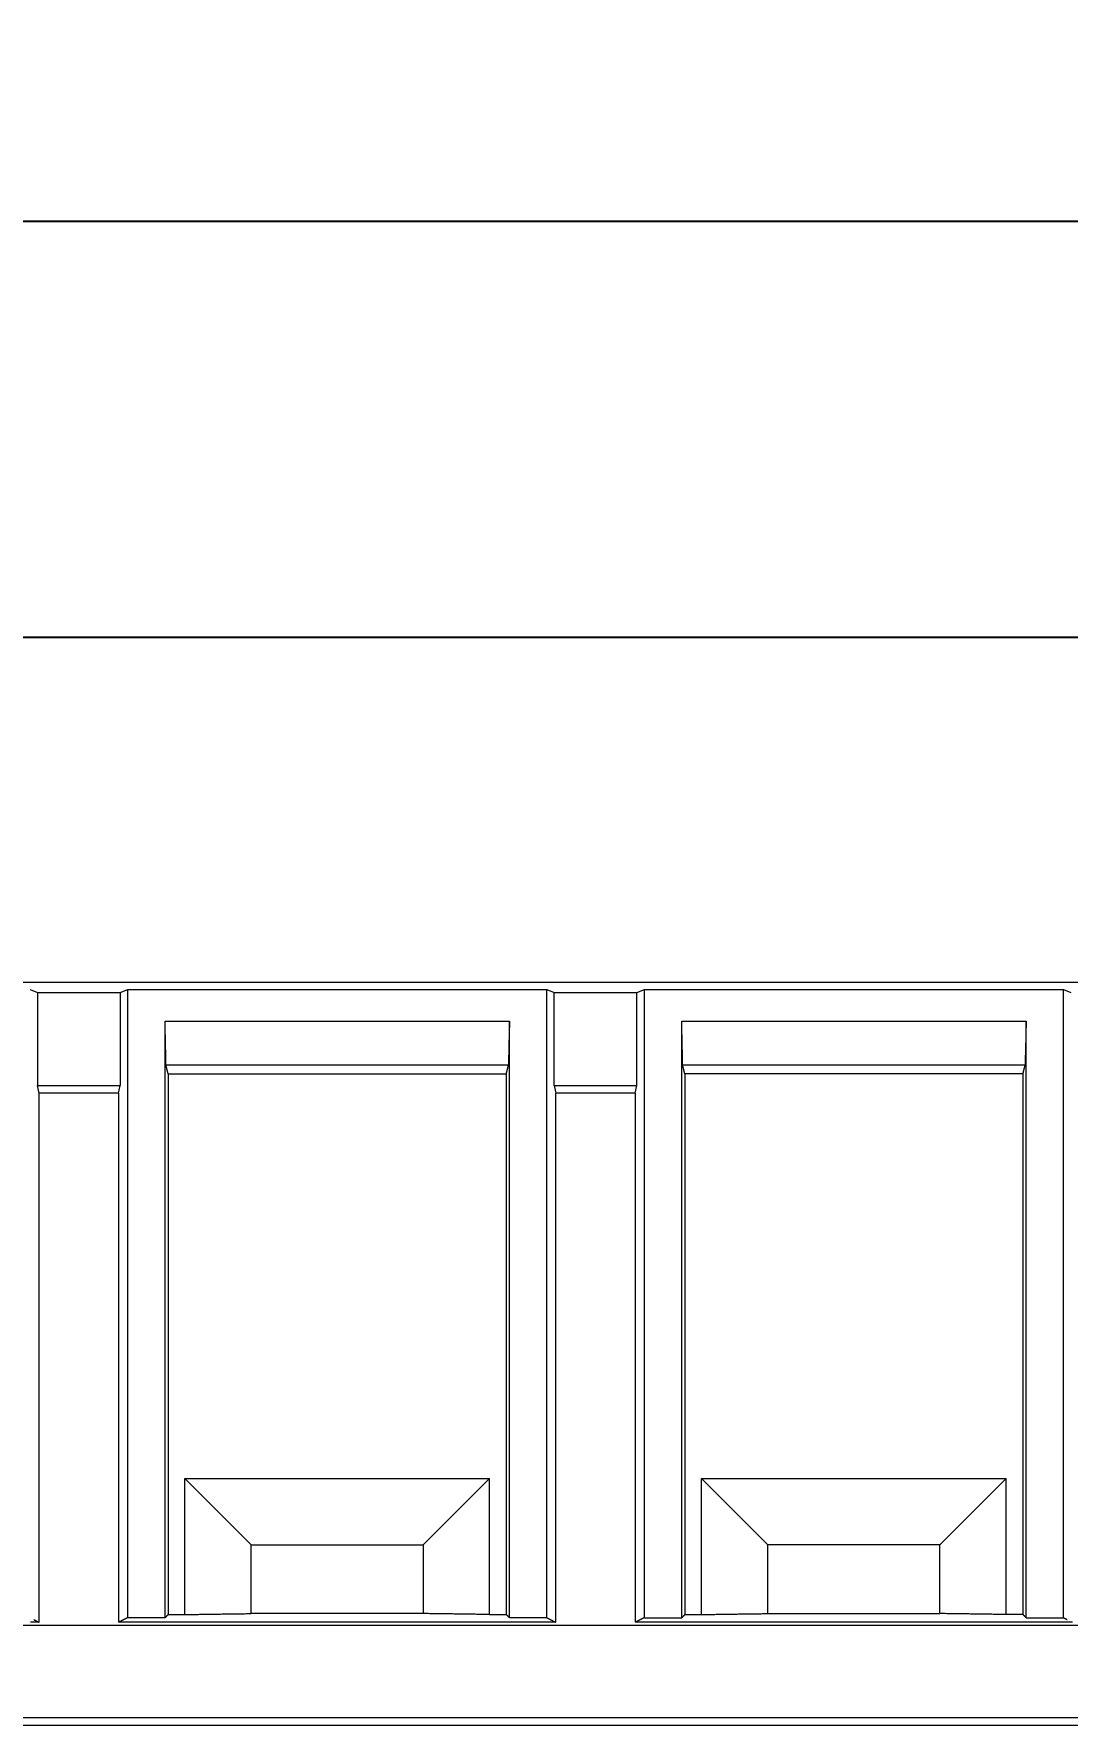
# Model space of a CAD drawing. Header units: millimetres. Extents: x 1136 to 1992, y 400 to 1005.
# Drawn here: x 1306.55 to 1324.64, y 643.6 to 673.21 of the extents above; entities that cross this region are included whole.
import ezdxf

# ---------------------------------------------------------------- set-up
doc = ezdxf.new("R2010")
doc.units = ezdxf.units.MM
doc.layers.add('6', color=7, linetype='Continuous', true_color=0xffffff)
doc.styles.get("Standard").update_dxf_attribs({"font": 'txt', "bigfont": 'gbcbig.shx'})
doc.dimstyles.get("Standard").update_dxf_attribs({"dimtxt": 5, "dimasz": 2, "dimexe": 0.18, "dimexo": 0.0625, "dimgap": 0.09, "dimtad": 0, "dimdec": 1, "dimdsep": 46, "dimtxsty": 'Standard', "dimcen": 0.09, "dimclrd": 5, "dimclre": 5, "dimclrt": 3, "dimadec": 0, "dimazin": 2, "dimtfac": 1, "dimtdec": 1, "dimtofl": 0, "dimtmove": 0, "dimatfit": 3, "dimfxl": 1, "dimtolj": 1, "dimtzin": 0, "dimarcsym": 0})

# ---------------------------------------------------------------- blocks, each defined once
blk = doc.blocks.new('*D105')
at = {"color": 5, "lineweight": -2}
for p, q in [((1212.867, 651.906), (1212.867, 662.823)), ((1214.867, 662.643), (1338.367, 662.643)), ((1481.212, 662.643), (1357.713, 662.643)), ((1483.212, 651.745), (1483.212, 662.823))]:
    blk.add_line(p, q, dxfattribs=at)
at = {"color": 5}
for points in [[(1214.867, 662.976), (1214.867, 662.31), (1212.867, 662.643)], [(1481.212, 662.976), (1481.212, 662.31), (1483.212, 662.643)]]:
    blk.add_solid(points, dxfattribs=at)
at = {"layer": 'Defpoints', "color": 0}
for p in [(1483.212, 662.643), (1212.867, 651.844), (1483.212, 651.683)]:
    blk.add_point(p, dxfattribs=at)
at = {"color": 3, "lineweight": 18, "insert": (1348.04, 662.643), "char_height": 5, "attachment_point": 5}
blk.add_mtext('\\A1;270.3', dxfattribs=at)
blk = doc.blocks.new('*D107')
at = {"color": 5, "lineweight": -2}
for p, q in [((1209.601, 655.745), (1209.601, 670.106)), ((1486.479, 655.792), (1486.479, 670.106)), ((1211.601, 669.926), (1337.95, 669.926)), ((1484.479, 669.926), (1358.13, 669.926))]:
    blk.add_line(p, q, dxfattribs=at)
at = {"color": 5}
for points in [[(1211.601, 670.259), (1211.601, 669.592), (1209.601, 669.926)], [(1484.479, 670.259), (1484.479, 669.592), (1486.479, 669.926)]]:
    blk.add_solid(points, dxfattribs=at)
at = {"layer": 'Defpoints', "color": 0}
for p in [(1486.479, 669.926), (1209.601, 655.682), (1486.479, 655.73)]:
    blk.add_point(p, dxfattribs=at)
at = {"color": 3, "lineweight": 18, "insert": (1348.04, 669.926), "char_height": 5, "attachment_point": 5}
blk.add_mtext('\\A1;276.9', dxfattribs=at)

msp = doc.modelspace()

# ---------------------------------------------------------------- linework, layer by layer
at = {"layer": '6', "color": 92, "linetype": 'Continuous', "lineweight": 18}
for p, q in [((1210.104, 656.607), (1485.976, 656.607)), ((1306.482, 656.479), (1306.615, 656.426)), ((1306.615, 656.426), (1306.615, 654.794)), ((1306.615, 656.426), (1308.06, 656.426)), ((1308.06, 656.426), (1308.193, 656.479)), ((1308.06, 656.426), (1308.06, 654.794)), ((1308.193, 645.479), (1308.193, 656.479)), ((1308.193, 656.479), (1315.527, 656.479)), ((1315.527, 645.479), (1315.527, 656.479)), ((1315.527, 656.479), (1315.66, 656.426)), ((1315.66, 654.794), (1315.66, 656.426)), ((1315.66, 656.426), (1317.105, 656.426)), ((1317.105, 656.426), (1317.238, 656.479)), ((1317.105, 654.794), (1317.105, 656.426)), ((1317.238, 645.479), (1317.238, 656.479)), ((1317.238, 656.479), (1324.572, 656.479)), ((1324.572, 656.479), (1324.705, 656.426)), ((1324.572, 645.479), (1324.572, 656.479)), ((1308.845, 645.479), (1308.845, 655.924)), ((1314.875, 645.479), (1314.875, 655.924)), ((1317.89, 645.479), (1317.89, 655.924)), ((1323.92, 645.479), (1323.92, 655.924)), ((1308.9, 654.999), (1308.9, 645.535)), ((1314.82, 654.999), (1314.82, 645.535)), ((1317.945, 654.999), (1317.945, 645.535)), ((1323.865, 654.999), (1323.865, 645.535)), ((1306.615, 654.794), (1308.06, 654.794)), ((1306.643, 654.664), (1306.615, 654.794)), ((1306.643, 645.399), (1306.643, 654.664)), ((1308.031, 654.664), (1306.643, 654.664)), ((1308.031, 654.664), (1308.06, 654.794)), ((1308.031, 654.664), (1308.031, 645.399)), ((1315.66, 654.794), (1315.688, 654.664)), ((1315.66, 654.794), (1317.105, 654.794)), ((1317.076, 654.664), (1315.688, 654.664)), ((1315.688, 645.399), (1315.688, 654.664)), ((1317.076, 654.664), (1317.105, 654.794)), ((1317.076, 654.664), (1317.076, 645.399)), ((1309.192, 647.919), (1310.352, 646.758)), ((1309.192, 645.535), (1309.192, 647.919)), ((1309.192, 647.919), (1314.528, 647.919)), ((1314.528, 647.919), (1313.367, 646.758)), ((1314.528, 645.535), (1314.528, 647.919)), ((1318.237, 647.919), (1319.397, 646.758)), ((1318.237, 647.919), (1323.573, 647.919)), ((1318.237, 645.535), (1318.237, 647.919)), ((1323.573, 647.919), (1322.412, 646.758)), ((1323.573, 645.535), (1323.573, 647.919)), ((1310.352, 645.552), (1310.352, 646.758)), ((1310.352, 646.758), (1313.367, 646.758)), ((1313.367, 646.758), (1313.367, 645.552)), ((1322.412, 646.758), (1319.397, 646.758)), ((1319.397, 645.552), (1319.397, 646.758)), ((1322.412, 645.552), (1322.412, 646.758)), ((1289.997, 645.351), (1342.613, 645.351)), ((1342.613, 643.724), (1217.792, 643.724)), ((1219.401, 643.598), (1476.679, 643.598))]:
    msp.add_line(p, q, dxfattribs=at)
for points in [[(1308.845, 655.924), (1308.966, 655.924), (1309.086, 655.924), (1309.207, 655.924), (1309.327, 655.924), (1309.448, 655.924), (1309.569, 655.924), (1309.689, 655.924), (1309.81, 655.924), (1309.93, 655.924), (1310.051, 655.924), (1310.172, 655.924), (1310.292, 655.924), (1310.413, 655.924), (1310.533, 655.924), (1310.654, 655.924), (1310.775, 655.924), (1310.895, 655.924), (1311.016, 655.924), (1311.136, 655.924), (1311.257, 655.924), (1311.378, 655.924), (1311.498, 655.924), (1311.619, 655.924), (1311.739, 655.924), (1311.86, 655.924), (1311.981, 655.924), (1312.101, 655.924), (1312.222, 655.924), (1312.342, 655.924), (1312.463, 655.924), (1312.584, 655.924), (1312.704, 655.924), (1312.825, 655.924), (1312.945, 655.924), (1313.066, 655.924), (1313.187, 655.924), (1313.307, 655.924), (1313.428, 655.924), (1313.548, 655.924), (1313.669, 655.924), (1313.79, 655.924), (1313.91, 655.924), (1314.031, 655.924), (1314.151, 655.924), (1314.272, 655.924), (1314.393, 655.924), (1314.513, 655.924), (1314.634, 655.924), (1314.754, 655.924), (1314.875, 655.924)], [(1308.863, 655.15), (1308.862, 655.166), (1308.862, 655.181), (1308.861, 655.197), (1308.861, 655.212), (1308.861, 655.228), (1308.86, 655.243), (1308.86, 655.258), (1308.86, 655.274), (1308.859, 655.289), (1308.859, 655.305), (1308.859, 655.32), (1308.858, 655.336), (1308.858, 655.351), (1308.858, 655.367), (1308.857, 655.382), (1308.857, 655.398), (1308.857, 655.413), (1308.856, 655.429), (1308.856, 655.444), (1308.855, 655.46), (1308.855, 655.475), (1308.855, 655.491), (1308.854, 655.506), (1308.854, 655.522), (1308.854, 655.537), (1308.853, 655.552), (1308.853, 655.568), (1308.853, 655.583), (1308.852, 655.599), (1308.852, 655.614), (1308.852, 655.63), (1308.851, 655.645), (1308.851, 655.661), (1308.851, 655.676), (1308.85, 655.692), (1308.85, 655.707), (1308.85, 655.723), (1308.849, 655.738), (1308.849, 655.754), (1308.848, 655.769), (1308.848, 655.785), (1308.848, 655.8), (1308.847, 655.816), (1308.847, 655.831), (1308.847, 655.846), (1308.846, 655.862), (1308.846, 655.877), (1308.846, 655.893), (1308.845, 655.908), (1308.845, 655.924)], [(1314.875, 655.924), (1314.875, 655.908), (1314.874, 655.893), (1314.874, 655.877), (1314.874, 655.862), (1314.873, 655.846), (1314.873, 655.831), (1314.873, 655.816), (1314.872, 655.8), (1314.872, 655.785), (1314.871, 655.769), (1314.871, 655.754), (1314.871, 655.738), (1314.87, 655.723), (1314.87, 655.707), (1314.87, 655.692), (1314.869, 655.676), (1314.869, 655.661), (1314.869, 655.645), (1314.868, 655.63), (1314.868, 655.614), (1314.868, 655.599), (1314.867, 655.583), (1314.867, 655.568), (1314.867, 655.552), (1314.866, 655.537), (1314.866, 655.522), (1314.866, 655.506), (1314.865, 655.491), (1314.865, 655.475), (1314.864, 655.46), (1314.864, 655.444), (1314.864, 655.429), (1314.863, 655.413), (1314.863, 655.398), (1314.863, 655.382), (1314.862, 655.367), (1314.862, 655.351), (1314.862, 655.336), (1314.861, 655.32), (1314.861, 655.305), (1314.861, 655.289), (1314.86, 655.274), (1314.86, 655.258), (1314.86, 655.243), (1314.859, 655.228), (1314.859, 655.212), (1314.858, 655.197), (1314.858, 655.181), (1314.858, 655.166), (1314.857, 655.15)], [(1317.908, 655.15), (1317.907, 655.166), (1317.907, 655.181), (1317.906, 655.197), (1317.906, 655.212), (1317.906, 655.228), (1317.905, 655.243), (1317.905, 655.258), (1317.905, 655.274), (1317.904, 655.289), (1317.904, 655.305), (1317.904, 655.32), (1317.903, 655.336), (1317.903, 655.351), (1317.903, 655.367), (1317.902, 655.382), (1317.902, 655.398), (1317.902, 655.413), (1317.901, 655.429), (1317.901, 655.444), (1317.9, 655.46), (1317.9, 655.475), (1317.9, 655.491), (1317.899, 655.506), (1317.899, 655.522), (1317.899, 655.537), (1317.898, 655.552), (1317.898, 655.568), (1317.898, 655.583), (1317.897, 655.599), (1317.897, 655.614), (1317.897, 655.63), (1317.896, 655.645), (1317.896, 655.661), (1317.896, 655.676), (1317.895, 655.692), (1317.895, 655.707), (1317.895, 655.723), (1317.894, 655.738), (1317.894, 655.754), (1317.893, 655.769), (1317.893, 655.785), (1317.893, 655.8), (1317.892, 655.816), (1317.892, 655.831), (1317.892, 655.846), (1317.891, 655.862), (1317.891, 655.877), (1317.891, 655.893), (1317.89, 655.908), (1317.89, 655.924)], [(1317.89, 655.924), (1318.011, 655.924), (1318.131, 655.924), (1318.252, 655.924), (1318.372, 655.924), (1318.493, 655.924), (1318.614, 655.924), (1318.734, 655.924), (1318.855, 655.924), (1318.975, 655.924), (1319.096, 655.924), (1319.217, 655.924), (1319.337, 655.924), (1319.458, 655.924), (1319.578, 655.924), (1319.699, 655.924), (1319.82, 655.924), (1319.94, 655.924), (1320.061, 655.924), (1320.181, 655.924), (1320.302, 655.924), (1320.423, 655.924), (1320.543, 655.924), (1320.664, 655.924), (1320.784, 655.924), (1320.905, 655.924), (1321.026, 655.924), (1321.146, 655.924), (1321.267, 655.924), (1321.387, 655.924), (1321.508, 655.924), (1321.629, 655.924), (1321.749, 655.924), (1321.87, 655.924), (1321.99, 655.924), (1322.111, 655.924), (1322.232, 655.924), (1322.352, 655.924), (1322.473, 655.924), (1322.593, 655.924), (1322.714, 655.924), (1322.835, 655.924), (1322.955, 655.924), (1323.076, 655.924), (1323.196, 655.924), (1323.317, 655.924), (1323.438, 655.924), (1323.558, 655.924), (1323.679, 655.924), (1323.799, 655.924), (1323.92, 655.924)], [(1323.92, 655.924), (1323.92, 655.908), (1323.919, 655.893), (1323.919, 655.877), (1323.919, 655.862), (1323.918, 655.846), (1323.918, 655.831), (1323.918, 655.816), (1323.917, 655.8), (1323.917, 655.785), (1323.916, 655.769), (1323.916, 655.754), (1323.916, 655.738), (1323.915, 655.723), (1323.915, 655.707), (1323.915, 655.692), (1323.914, 655.676), (1323.914, 655.661), (1323.914, 655.645), (1323.913, 655.63), (1323.913, 655.614), (1323.913, 655.599), (1323.912, 655.583), (1323.912, 655.568), (1323.912, 655.552), (1323.911, 655.537), (1323.911, 655.522), (1323.911, 655.506), (1323.91, 655.491), (1323.91, 655.475), (1323.909, 655.46), (1323.909, 655.444), (1323.909, 655.429), (1323.908, 655.413), (1323.908, 655.398), (1323.908, 655.382), (1323.907, 655.367), (1323.907, 655.351), (1323.907, 655.336), (1323.906, 655.32), (1323.906, 655.305), (1323.906, 655.289), (1323.905, 655.274), (1323.905, 655.258), (1323.905, 655.243), (1323.904, 655.228), (1323.904, 655.212), (1323.903, 655.197), (1323.903, 655.181), (1323.903, 655.166), (1323.902, 655.15)], [(1308.9, 654.999), (1308.899, 655.002), (1308.899, 655.005), (1308.898, 655.008), (1308.897, 655.011), (1308.896, 655.014), (1308.896, 655.017), (1308.895, 655.02), (1308.894, 655.023), (1308.893, 655.026), (1308.893, 655.029), (1308.892, 655.032), (1308.891, 655.035), (1308.89, 655.038), (1308.89, 655.041), (1308.889, 655.045), (1308.888, 655.048), (1308.887, 655.051), (1308.887, 655.054), (1308.886, 655.057), (1308.885, 655.06), (1308.884, 655.063), (1308.884, 655.066), (1308.883, 655.069), (1308.882, 655.072), (1308.881, 655.075), (1308.881, 655.078), (1308.88, 655.081), (1308.879, 655.084), (1308.878, 655.087), (1308.878, 655.09), (1308.877, 655.093), (1308.876, 655.096), (1308.875, 655.099), (1308.875, 655.102), (1308.874, 655.105), (1308.873, 655.108), (1308.872, 655.111), (1308.872, 655.114), (1308.871, 655.117), (1308.87, 655.12), (1308.869, 655.123), (1308.869, 655.126), (1308.868, 655.129), (1308.867, 655.132), (1308.866, 655.135), (1308.866, 655.138), (1308.865, 655.141), (1308.864, 655.144), (1308.863, 655.147), (1308.863, 655.15)], [(1314.857, 655.15), (1314.738, 655.15), (1314.618, 655.15), (1314.498, 655.15), (1314.378, 655.15), (1314.258, 655.15), (1314.138, 655.15), (1314.018, 655.15), (1313.898, 655.15), (1313.778, 655.15), (1313.658, 655.15), (1313.539, 655.15), (1313.419, 655.15), (1313.299, 655.15), (1313.179, 655.15), (1313.059, 655.15), (1312.939, 655.15), (1312.819, 655.15), (1312.699, 655.15), (1312.579, 655.15), (1312.459, 655.15), (1312.34, 655.15), (1312.22, 655.15), (1312.1, 655.15), (1311.98, 655.15), (1311.86, 655.15), (1311.74, 655.15), (1311.62, 655.15), (1311.5, 655.15), (1311.38, 655.15), (1311.26, 655.15), (1311.141, 655.15), (1311.021, 655.15), (1310.901, 655.15), (1310.781, 655.15), (1310.661, 655.15), (1310.541, 655.15), (1310.421, 655.15), (1310.301, 655.15), (1310.181, 655.15), (1310.061, 655.15), (1309.942, 655.15), (1309.822, 655.15), (1309.702, 655.15), (1309.582, 655.15), (1309.462, 655.15), (1309.342, 655.15), (1309.222, 655.15), (1309.102, 655.15), (1308.982, 655.15), (1308.863, 655.15)], [(1308.9, 654.999), (1309.019, 654.999), (1309.137, 654.999), (1309.255, 654.999), (1309.374, 654.999), (1309.492, 654.999), (1309.611, 654.999), (1309.729, 654.999), (1309.847, 654.999), (1309.966, 654.999), (1310.084, 654.999), (1310.203, 654.999), (1310.321, 654.999), (1310.439, 654.999), (1310.558, 654.999), (1310.676, 654.999), (1310.794, 654.999), (1310.913, 654.999), (1311.031, 654.999), (1311.15, 654.999), (1311.268, 654.999), (1311.386, 654.999), (1311.505, 654.999), (1311.623, 654.999), (1311.742, 654.999), (1311.86, 654.999), (1311.978, 654.999), (1312.097, 654.999), (1312.215, 654.999), (1312.334, 654.999), (1312.452, 654.999), (1312.57, 654.999), (1312.689, 654.999), (1312.807, 654.999), (1312.925, 654.999), (1313.044, 654.999), (1313.162, 654.999), (1313.281, 654.999), (1313.399, 654.999), (1313.517, 654.999), (1313.636, 654.999), (1313.754, 654.999), (1313.873, 654.999), (1313.991, 654.999), (1314.109, 654.999), (1314.228, 654.999), (1314.346, 654.999), (1314.465, 654.999), (1314.583, 654.999), (1314.701, 654.999), (1314.82, 654.999)], [(1314.82, 654.999), (1314.82, 655.002), (1314.821, 655.005), (1314.822, 655.008), (1314.823, 655.011), (1314.823, 655.014), (1314.824, 655.017), (1314.825, 655.02), (1314.826, 655.023), (1314.827, 655.026), (1314.827, 655.029), (1314.828, 655.032), (1314.829, 655.035), (1314.83, 655.038), (1314.83, 655.041), (1314.831, 655.045), (1314.832, 655.048), (1314.833, 655.051), (1314.833, 655.054), (1314.834, 655.057), (1314.835, 655.06), (1314.836, 655.063), (1314.836, 655.066), (1314.837, 655.069), (1314.838, 655.072), (1314.839, 655.075), (1314.839, 655.078), (1314.84, 655.081), (1314.841, 655.084), (1314.842, 655.087), (1314.842, 655.09), (1314.843, 655.093), (1314.844, 655.096), (1314.845, 655.099), (1314.845, 655.102), (1314.846, 655.105), (1314.847, 655.108), (1314.848, 655.111), (1314.848, 655.114), (1314.849, 655.117), (1314.85, 655.12), (1314.851, 655.123), (1314.851, 655.126), (1314.852, 655.129), (1314.853, 655.132), (1314.854, 655.135), (1314.854, 655.138), (1314.855, 655.141), (1314.856, 655.144), (1314.857, 655.147), (1314.857, 655.15)], [(1317.945, 654.999), (1317.944, 655.002), (1317.944, 655.005), (1317.943, 655.008), (1317.942, 655.011), (1317.941, 655.014), (1317.941, 655.017), (1317.94, 655.02), (1317.939, 655.023), (1317.938, 655.026), (1317.938, 655.029), (1317.937, 655.032), (1317.936, 655.035), (1317.935, 655.038), (1317.935, 655.041), (1317.934, 655.045), (1317.933, 655.048), (1317.932, 655.051), (1317.932, 655.054), (1317.931, 655.057), (1317.93, 655.06), (1317.929, 655.063), (1317.929, 655.066), (1317.928, 655.069), (1317.927, 655.072), (1317.926, 655.075), (1317.926, 655.078), (1317.925, 655.081), (1317.924, 655.084), (1317.923, 655.087), (1317.923, 655.09), (1317.922, 655.093), (1317.921, 655.096), (1317.92, 655.099), (1317.92, 655.102), (1317.919, 655.105), (1317.918, 655.108), (1317.917, 655.111), (1317.917, 655.114), (1317.916, 655.117), (1317.915, 655.12), (1317.914, 655.123), (1317.914, 655.126), (1317.913, 655.129), (1317.912, 655.132), (1317.911, 655.135), (1317.911, 655.138), (1317.91, 655.141), (1317.909, 655.144), (1317.908, 655.147), (1317.908, 655.15)], [(1323.902, 655.15), (1323.783, 655.15), (1323.663, 655.15), (1323.543, 655.15), (1323.423, 655.15), (1323.303, 655.15), (1323.183, 655.15), (1323.063, 655.15), (1322.943, 655.15), (1322.823, 655.15), (1322.703, 655.15), (1322.584, 655.15), (1322.464, 655.15), (1322.344, 655.15), (1322.224, 655.15), (1322.104, 655.15), (1321.984, 655.15), (1321.864, 655.15), (1321.744, 655.15), (1321.624, 655.15), (1321.504, 655.15), (1321.385, 655.15), (1321.265, 655.15), (1321.145, 655.15), (1321.025, 655.15), (1320.905, 655.15), (1320.785, 655.15), (1320.665, 655.15), (1320.545, 655.15), (1320.425, 655.15), (1320.305, 655.15), (1320.186, 655.15), (1320.066, 655.15), (1319.946, 655.15), (1319.826, 655.15), (1319.706, 655.15), (1319.586, 655.15), (1319.466, 655.15), (1319.346, 655.15), (1319.226, 655.15), (1319.106, 655.15), (1318.987, 655.15), (1318.867, 655.15), (1318.747, 655.15), (1318.627, 655.15), (1318.507, 655.15), (1318.387, 655.15), (1318.267, 655.15), (1318.147, 655.15), (1318.027, 655.15), (1317.908, 655.15)], [(1323.865, 654.999), (1323.746, 654.999), (1323.628, 654.999), (1323.51, 654.999), (1323.391, 654.999), (1323.273, 654.999), (1323.154, 654.999), (1323.036, 654.999), (1322.918, 654.999), (1322.799, 654.999), (1322.681, 654.999), (1322.562, 654.999), (1322.444, 654.999), (1322.326, 654.999), (1322.207, 654.999), (1322.089, 654.999), (1321.97, 654.999), (1321.852, 654.999), (1321.734, 654.999), (1321.615, 654.999), (1321.497, 654.999), (1321.379, 654.999), (1321.26, 654.999), (1321.142, 654.999), (1321.023, 654.999), (1320.905, 654.999), (1320.787, 654.999), (1320.668, 654.999), (1320.55, 654.999), (1320.431, 654.999), (1320.313, 654.999), (1320.195, 654.999), (1320.076, 654.999), (1319.958, 654.999), (1319.839, 654.999), (1319.721, 654.999), (1319.603, 654.999), (1319.484, 654.999), (1319.366, 654.999), (1319.248, 654.999), (1319.129, 654.999), (1319.011, 654.999), (1318.892, 654.999), (1318.774, 654.999), (1318.656, 654.999), (1318.537, 654.999), (1318.419, 654.999), (1318.3, 654.999), (1318.182, 654.999), (1318.064, 654.999), (1317.945, 654.999)], [(1323.865, 654.999), (1323.865, 655.002), (1323.866, 655.005), (1323.867, 655.008), (1323.868, 655.011), (1323.868, 655.014), (1323.869, 655.017), (1323.87, 655.02), (1323.871, 655.023), (1323.872, 655.026), (1323.872, 655.029), (1323.873, 655.032), (1323.874, 655.035), (1323.875, 655.038), (1323.875, 655.041), (1323.876, 655.045), (1323.877, 655.048), (1323.878, 655.051), (1323.878, 655.054), (1323.879, 655.057), (1323.88, 655.06), (1323.881, 655.063), (1323.881, 655.066), (1323.882, 655.069), (1323.883, 655.072), (1323.884, 655.075), (1323.884, 655.078), (1323.885, 655.081), (1323.886, 655.084), (1323.887, 655.087), (1323.887, 655.09), (1323.888, 655.093), (1323.889, 655.096), (1323.89, 655.099), (1323.89, 655.102), (1323.891, 655.105), (1323.892, 655.108), (1323.893, 655.111), (1323.893, 655.114), (1323.894, 655.117), (1323.895, 655.12), (1323.896, 655.123), (1323.896, 655.126), (1323.897, 655.129), (1323.898, 655.132), (1323.899, 655.135), (1323.899, 655.138), (1323.9, 655.141), (1323.901, 655.144), (1323.902, 655.147), (1323.902, 655.15)], [(1308.193, 645.479), (1308.19, 645.478), (1308.186, 645.476), (1308.183, 645.475), (1308.18, 645.473), (1308.177, 645.471), (1308.173, 645.47), (1308.17, 645.468), (1308.167, 645.467), (1308.164, 645.465), (1308.161, 645.463), (1308.157, 645.462), (1308.154, 645.46), (1308.151, 645.458), (1308.148, 645.457), (1308.144, 645.455), (1308.141, 645.454), (1308.138, 645.452), (1308.135, 645.45), (1308.132, 645.449), (1308.128, 645.447), (1308.125, 645.446), (1308.122, 645.444), (1308.119, 645.442), (1308.115, 645.441), (1308.112, 645.439), (1308.109, 645.437), (1308.106, 645.436), (1308.102, 645.434), (1308.099, 645.433), (1308.096, 645.431), (1308.093, 645.429), (1308.09, 645.428), (1308.086, 645.426), (1308.083, 645.425), (1308.08, 645.423), (1308.077, 645.421), (1308.073, 645.42), (1308.07, 645.418), (1308.067, 645.416), (1308.064, 645.415), (1308.061, 645.413), (1308.057, 645.412), (1308.054, 645.41), (1308.051, 645.408), (1308.048, 645.407), (1308.044, 645.405), (1308.041, 645.404), (1308.038, 645.402), (1308.035, 645.4), (1308.031, 645.399)], [(1308.845, 645.479), (1308.832, 645.479), (1308.819, 645.479), (1308.806, 645.479), (1308.793, 645.479), (1308.78, 645.479), (1308.767, 645.479), (1308.754, 645.479), (1308.741, 645.479), (1308.728, 645.479), (1308.715, 645.479), (1308.702, 645.479), (1308.688, 645.479), (1308.675, 645.479), (1308.662, 645.479), (1308.649, 645.479), (1308.636, 645.479), (1308.623, 645.479), (1308.61, 645.479), (1308.597, 645.479), (1308.584, 645.479), (1308.571, 645.479), (1308.558, 645.479), (1308.545, 645.479), (1308.532, 645.479), (1308.519, 645.479), (1308.506, 645.479), (1308.493, 645.479), (1308.48, 645.479), (1308.467, 645.479), (1308.454, 645.479), (1308.441, 645.479), (1308.428, 645.479), (1308.415, 645.479), (1308.402, 645.479), (1308.388, 645.479), (1308.375, 645.479), (1308.362, 645.479), (1308.349, 645.479), (1308.336, 645.479), (1308.323, 645.479), (1308.31, 645.479), (1308.297, 645.479), (1308.284, 645.479), (1308.271, 645.479), (1308.258, 645.479), (1308.245, 645.479), (1308.232, 645.479), (1308.219, 645.479), (1308.206, 645.479), (1308.193, 645.479)], [(1308.9, 645.535), (1308.899, 645.534), (1308.898, 645.532), (1308.897, 645.531), (1308.896, 645.53), (1308.895, 645.529), (1308.894, 645.528), (1308.892, 645.527), (1308.891, 645.526), (1308.89, 645.525), (1308.889, 645.524), (1308.888, 645.523), (1308.887, 645.521), (1308.886, 645.52), (1308.885, 645.519), (1308.884, 645.518), (1308.883, 645.517), (1308.881, 645.516), (1308.88, 645.515), (1308.879, 645.514), (1308.878, 645.513), (1308.877, 645.511), (1308.876, 645.51), (1308.875, 645.509), (1308.874, 645.508), (1308.873, 645.507), (1308.871, 645.506), (1308.87, 645.505), (1308.869, 645.504), (1308.868, 645.503), (1308.867, 645.502), (1308.866, 645.5), (1308.865, 645.499), (1308.864, 645.498), (1308.863, 645.497), (1308.862, 645.496), (1308.86, 645.495), (1308.859, 645.494), (1308.858, 645.493), (1308.857, 645.492), (1308.856, 645.49), (1308.855, 645.489), (1308.854, 645.488), (1308.853, 645.487), (1308.852, 645.486), (1308.851, 645.485), (1308.849, 645.484), (1308.848, 645.483), (1308.847, 645.482), (1308.846, 645.481), (1308.845, 645.479)], [(1308.9, 645.535), (1308.906, 645.535), (1308.912, 645.535), (1308.918, 645.535), (1308.924, 645.535), (1308.929, 645.535), (1308.935, 645.535), (1308.941, 645.535), (1308.947, 645.535), (1308.953, 645.535), (1308.959, 645.535), (1308.964, 645.535), (1308.97, 645.535), (1308.976, 645.535), (1308.982, 645.535), (1308.988, 645.535), (1308.994, 645.535), (1308.999, 645.535), (1309.005, 645.535), (1309.011, 645.535), (1309.017, 645.535), (1309.023, 645.535), (1309.029, 645.535), (1309.034, 645.535), (1309.04, 645.535), (1309.046, 645.535), (1309.052, 645.535), (1309.058, 645.535), (1309.064, 645.535), (1309.069, 645.535), (1309.075, 645.535), (1309.081, 645.535), (1309.087, 645.535), (1309.093, 645.535), (1309.099, 645.535), (1309.104, 645.535), (1309.11, 645.535), (1309.116, 645.535), (1309.122, 645.535), (1309.128, 645.535), (1309.134, 645.535), (1309.139, 645.535), (1309.145, 645.535), (1309.151, 645.535), (1309.157, 645.535), (1309.163, 645.535), (1309.169, 645.535), (1309.174, 645.535), (1309.18, 645.535), (1309.186, 645.535), (1309.192, 645.535)], [(1309.192, 645.535), (1309.215, 645.535), (1309.238, 645.535), (1309.262, 645.536), (1309.285, 645.536), (1309.308, 645.536), (1309.331, 645.537), (1309.354, 645.537), (1309.378, 645.537), (1309.401, 645.538), (1309.424, 645.538), (1309.447, 645.539), (1309.471, 645.539), (1309.494, 645.539), (1309.517, 645.54), (1309.54, 645.54), (1309.563, 645.54), (1309.587, 645.541), (1309.61, 645.541), (1309.633, 645.541), (1309.656, 645.542), (1309.679, 645.542), (1309.703, 645.542), (1309.726, 645.543), (1309.749, 645.543), (1309.772, 645.543), (1309.795, 645.544), (1309.819, 645.544), (1309.842, 645.545), (1309.865, 645.545), (1309.888, 645.545), (1309.911, 645.546), (1309.935, 645.546), (1309.958, 645.546), (1309.981, 645.547), (1310.004, 645.547), (1310.028, 645.547), (1310.051, 645.548), (1310.074, 645.548), (1310.097, 645.548), (1310.12, 645.549), (1310.144, 645.549), (1310.167, 645.549), (1310.19, 645.55), (1310.213, 645.55), (1310.236, 645.55), (1310.26, 645.551), (1310.283, 645.551), (1310.306, 645.552), (1310.329, 645.552), (1310.352, 645.552)], [(1313.367, 645.552), (1313.307, 645.552), (1313.247, 645.552), (1313.187, 645.552), (1313.126, 645.552), (1313.066, 645.552), (1313.006, 645.552), (1312.945, 645.552), (1312.885, 645.552), (1312.825, 645.552), (1312.764, 645.552), (1312.704, 645.552), (1312.644, 645.552), (1312.584, 645.552), (1312.523, 645.552), (1312.463, 645.552), (1312.403, 645.552), (1312.342, 645.552), (1312.282, 645.552), (1312.222, 645.552), (1312.161, 645.552), (1312.101, 645.552), (1312.041, 645.552), (1311.981, 645.552), (1311.92, 645.552), (1311.86, 645.552), (1311.8, 645.552), (1311.739, 645.552), (1311.679, 645.552), (1311.619, 645.552), (1311.558, 645.552), (1311.498, 645.552), (1311.438, 645.552), (1311.378, 645.552), (1311.317, 645.552), (1311.257, 645.552), (1311.197, 645.552), (1311.136, 645.552), (1311.076, 645.552), (1311.016, 645.552), (1310.955, 645.552), (1310.895, 645.552), (1310.835, 645.552), (1310.775, 645.552), (1310.714, 645.552), (1310.654, 645.552), (1310.594, 645.552), (1310.533, 645.552), (1310.473, 645.552), (1310.413, 645.552), (1310.352, 645.552)], [(1314.528, 645.535), (1314.505, 645.535), (1314.482, 645.535), (1314.458, 645.536), (1314.435, 645.536), (1314.412, 645.536), (1314.389, 645.537), (1314.365, 645.537), (1314.342, 645.537), (1314.319, 645.538), (1314.296, 645.538), (1314.273, 645.539), (1314.249, 645.539), (1314.226, 645.539), (1314.203, 645.54), (1314.18, 645.54), (1314.157, 645.54), (1314.133, 645.541), (1314.11, 645.541), (1314.087, 645.541), (1314.064, 645.542), (1314.041, 645.542), (1314.017, 645.542), (1313.994, 645.543), (1313.971, 645.543), (1313.948, 645.543), (1313.925, 645.544), (1313.901, 645.544), (1313.878, 645.545), (1313.855, 645.545), (1313.832, 645.545), (1313.808, 645.546), (1313.785, 645.546), (1313.762, 645.546), (1313.739, 645.547), (1313.716, 645.547), (1313.692, 645.547), (1313.669, 645.548), (1313.646, 645.548), (1313.623, 645.548), (1313.6, 645.549), (1313.576, 645.549), (1313.553, 645.549), (1313.53, 645.55), (1313.507, 645.55), (1313.484, 645.55), (1313.46, 645.551), (1313.437, 645.551), (1313.414, 645.552), (1313.391, 645.552), (1313.367, 645.552)], [(1314.528, 645.535), (1314.534, 645.535), (1314.54, 645.535), (1314.545, 645.535), (1314.551, 645.535), (1314.557, 645.535), (1314.563, 645.535), (1314.569, 645.535), (1314.575, 645.535), (1314.58, 645.535), (1314.586, 645.535), (1314.592, 645.535), (1314.598, 645.535), (1314.604, 645.535), (1314.61, 645.535), (1314.615, 645.535), (1314.621, 645.535), (1314.627, 645.535), (1314.633, 645.535), (1314.639, 645.535), (1314.645, 645.535), (1314.65, 645.535), (1314.656, 645.535), (1314.662, 645.535), (1314.668, 645.535), (1314.674, 645.535), (1314.68, 645.535), (1314.686, 645.535), (1314.691, 645.535), (1314.697, 645.535), (1314.703, 645.535), (1314.709, 645.535), (1314.715, 645.535), (1314.721, 645.535), (1314.726, 645.535), (1314.732, 645.535), (1314.738, 645.535), (1314.744, 645.535), (1314.75, 645.535), (1314.756, 645.535), (1314.761, 645.535), (1314.767, 645.535), (1314.773, 645.535), (1314.779, 645.535), (1314.785, 645.535), (1314.791, 645.535), (1314.796, 645.535), (1314.802, 645.535), (1314.808, 645.535), (1314.814, 645.535), (1314.82, 645.535)], [(1314.875, 645.479), (1314.874, 645.481), (1314.873, 645.482), (1314.872, 645.483), (1314.871, 645.484), (1314.869, 645.485), (1314.868, 645.486), (1314.867, 645.487), (1314.866, 645.488), (1314.865, 645.489), (1314.864, 645.49), (1314.863, 645.492), (1314.862, 645.493), (1314.861, 645.494), (1314.86, 645.495), (1314.858, 645.496), (1314.857, 645.497), (1314.856, 645.498), (1314.855, 645.499), (1314.854, 645.5), (1314.853, 645.502), (1314.852, 645.503), (1314.851, 645.504), (1314.85, 645.505), (1314.848, 645.506), (1314.847, 645.507), (1314.846, 645.508), (1314.845, 645.509), (1314.844, 645.51), (1314.843, 645.511), (1314.842, 645.513), (1314.841, 645.514), (1314.84, 645.515), (1314.839, 645.516), (1314.837, 645.517), (1314.836, 645.518), (1314.835, 645.519), (1314.834, 645.52), (1314.833, 645.521), (1314.832, 645.523), (1314.831, 645.524), (1314.83, 645.525), (1314.829, 645.526), (1314.827, 645.527), (1314.826, 645.528), (1314.825, 645.529), (1314.824, 645.53), (1314.823, 645.531), (1314.822, 645.532), (1314.821, 645.534), (1314.82, 645.535)], [(1315.527, 645.479), (1315.514, 645.479), (1315.501, 645.479), (1315.488, 645.479), (1315.475, 645.479), (1315.462, 645.479), (1315.449, 645.479), (1315.436, 645.479), (1315.423, 645.479), (1315.41, 645.479), (1315.397, 645.479), (1315.384, 645.479), (1315.371, 645.479), (1315.358, 645.479), (1315.345, 645.479), (1315.331, 645.479), (1315.318, 645.479), (1315.305, 645.479), (1315.292, 645.479), (1315.279, 645.479), (1315.266, 645.479), (1315.253, 645.479), (1315.24, 645.479), (1315.227, 645.479), (1315.214, 645.479), (1315.201, 645.479), (1315.188, 645.479), (1315.175, 645.479), (1315.162, 645.479), (1315.149, 645.479), (1315.136, 645.479), (1315.123, 645.479), (1315.11, 645.479), (1315.097, 645.479), (1315.084, 645.479), (1315.071, 645.479), (1315.058, 645.479), (1315.045, 645.479), (1315.031, 645.479), (1315.018, 645.479), (1315.005, 645.479), (1314.992, 645.479), (1314.979, 645.479), (1314.966, 645.479), (1314.953, 645.479), (1314.94, 645.479), (1314.927, 645.479), (1314.914, 645.479), (1314.901, 645.479), (1314.888, 645.479), (1314.875, 645.479)], [(1315.527, 645.479), (1315.53, 645.478), (1315.534, 645.476), (1315.537, 645.475), (1315.54, 645.473), (1315.543, 645.471), (1315.546, 645.47), (1315.55, 645.468), (1315.553, 645.467), (1315.556, 645.465), (1315.559, 645.463), (1315.563, 645.462), (1315.566, 645.46), (1315.569, 645.458), (1315.572, 645.457), (1315.576, 645.455), (1315.579, 645.454), (1315.582, 645.452), (1315.585, 645.45), (1315.588, 645.449), (1315.592, 645.447), (1315.595, 645.446), (1315.598, 645.444), (1315.601, 645.442), (1315.605, 645.441), (1315.608, 645.439), (1315.611, 645.437), (1315.614, 645.436), (1315.617, 645.434), (1315.621, 645.433), (1315.624, 645.431), (1315.627, 645.429), (1315.63, 645.428), (1315.634, 645.426), (1315.637, 645.425), (1315.64, 645.423), (1315.643, 645.421), (1315.647, 645.42), (1315.65, 645.418), (1315.653, 645.416), (1315.656, 645.415), (1315.659, 645.413), (1315.663, 645.412), (1315.666, 645.41), (1315.669, 645.408), (1315.672, 645.407), (1315.676, 645.405), (1315.679, 645.404), (1315.682, 645.402), (1315.685, 645.4), (1315.688, 645.399)], [(1317.238, 645.479), (1317.235, 645.478), (1317.231, 645.476), (1317.228, 645.475), (1317.225, 645.473), (1317.222, 645.471), (1317.218, 645.47), (1317.215, 645.468), (1317.212, 645.467), (1317.209, 645.465), (1317.206, 645.463), (1317.202, 645.462), (1317.199, 645.46), (1317.196, 645.458), (1317.193, 645.457), (1317.189, 645.455), (1317.186, 645.454), (1317.183, 645.452), (1317.18, 645.45), (1317.177, 645.449), (1317.173, 645.447), (1317.17, 645.446), (1317.167, 645.444), (1317.164, 645.442), (1317.16, 645.441), (1317.157, 645.439), (1317.154, 645.437), (1317.151, 645.436), (1317.147, 645.434), (1317.144, 645.433), (1317.141, 645.431), (1317.138, 645.429), (1317.135, 645.428), (1317.131, 645.426), (1317.128, 645.425), (1317.125, 645.423), (1317.122, 645.421), (1317.118, 645.42), (1317.115, 645.418), (1317.112, 645.416), (1317.109, 645.415), (1317.106, 645.413), (1317.102, 645.412), (1317.099, 645.41), (1317.096, 645.408), (1317.093, 645.407), (1317.089, 645.405), (1317.086, 645.404), (1317.083, 645.402), (1317.08, 645.4), (1317.076, 645.399)], [(1317.238, 645.479), (1317.251, 645.479), (1317.264, 645.479), (1317.277, 645.479), (1317.29, 645.479), (1317.303, 645.479), (1317.316, 645.479), (1317.329, 645.479), (1317.342, 645.479), (1317.355, 645.479), (1317.368, 645.479), (1317.381, 645.479), (1317.394, 645.479), (1317.407, 645.479), (1317.42, 645.479), (1317.433, 645.479), (1317.447, 645.479), (1317.46, 645.479), (1317.473, 645.479), (1317.486, 645.479), (1317.499, 645.479), (1317.512, 645.479), (1317.525, 645.479), (1317.538, 645.479), (1317.551, 645.479), (1317.564, 645.479), (1317.577, 645.479), (1317.59, 645.479), (1317.603, 645.479), (1317.616, 645.479), (1317.629, 645.479), (1317.642, 645.479), (1317.655, 645.479), (1317.668, 645.479), (1317.681, 645.479), (1317.694, 645.479), (1317.707, 645.479), (1317.72, 645.479), (1317.733, 645.479), (1317.747, 645.479), (1317.76, 645.479), (1317.773, 645.479), (1317.786, 645.479), (1317.799, 645.479), (1317.812, 645.479), (1317.825, 645.479), (1317.838, 645.479), (1317.851, 645.479), (1317.864, 645.479), (1317.877, 645.479), (1317.89, 645.479)], [(1317.945, 645.535), (1317.944, 645.534), (1317.943, 645.532), (1317.942, 645.531), (1317.941, 645.53), (1317.94, 645.529), (1317.939, 645.528), (1317.937, 645.527), (1317.936, 645.526), (1317.935, 645.525), (1317.934, 645.524), (1317.933, 645.523), (1317.932, 645.521), (1317.931, 645.52), (1317.93, 645.519), (1317.929, 645.518), (1317.928, 645.517), (1317.926, 645.516), (1317.925, 645.515), (1317.924, 645.514), (1317.923, 645.513), (1317.922, 645.511), (1317.921, 645.51), (1317.92, 645.509), (1317.919, 645.508), (1317.918, 645.507), (1317.916, 645.506), (1317.915, 645.505), (1317.914, 645.504), (1317.913, 645.503), (1317.912, 645.502), (1317.911, 645.5), (1317.91, 645.499), (1317.909, 645.498), (1317.908, 645.497), (1317.907, 645.496), (1317.905, 645.495), (1317.904, 645.494), (1317.903, 645.493), (1317.902, 645.492), (1317.901, 645.49), (1317.9, 645.489), (1317.899, 645.488), (1317.898, 645.487), (1317.897, 645.486), (1317.896, 645.485), (1317.894, 645.484), (1317.893, 645.483), (1317.892, 645.482), (1317.891, 645.481), (1317.89, 645.479)], [(1317.945, 645.535), (1317.951, 645.535), (1317.957, 645.535), (1317.963, 645.535), (1317.969, 645.535), (1317.974, 645.535), (1317.98, 645.535), (1317.986, 645.535), (1317.992, 645.535), (1317.998, 645.535), (1318.004, 645.535), (1318.009, 645.535), (1318.015, 645.535), (1318.021, 645.535), (1318.027, 645.535), (1318.033, 645.535), (1318.039, 645.535), (1318.044, 645.535), (1318.05, 645.535), (1318.056, 645.535), (1318.062, 645.535), (1318.068, 645.535), (1318.074, 645.535), (1318.079, 645.535), (1318.085, 645.535), (1318.091, 645.535), (1318.097, 645.535), (1318.103, 645.535), (1318.109, 645.535), (1318.114, 645.535), (1318.12, 645.535), (1318.126, 645.535), (1318.132, 645.535), (1318.138, 645.535), (1318.144, 645.535), (1318.149, 645.535), (1318.155, 645.535), (1318.161, 645.535), (1318.167, 645.535), (1318.173, 645.535), (1318.179, 645.535), (1318.184, 645.535), (1318.19, 645.535), (1318.196, 645.535), (1318.202, 645.535), (1318.208, 645.535), (1318.214, 645.535), (1318.219, 645.535), (1318.225, 645.535), (1318.231, 645.535), (1318.237, 645.535)], [(1318.237, 645.535), (1318.26, 645.535), (1318.283, 645.535), (1318.307, 645.536), (1318.33, 645.536), (1318.353, 645.536), (1318.376, 645.537), (1318.399, 645.537), (1318.423, 645.537), (1318.446, 645.538), (1318.469, 645.538), (1318.492, 645.539), (1318.516, 645.539), (1318.539, 645.539), (1318.562, 645.54), (1318.585, 645.54), (1318.608, 645.54), (1318.632, 645.541), (1318.655, 645.541), (1318.678, 645.541), (1318.701, 645.542), (1318.724, 645.542), (1318.748, 645.542), (1318.771, 645.543), (1318.794, 645.543), (1318.817, 645.543), (1318.84, 645.544), (1318.864, 645.544), (1318.887, 645.545), (1318.91, 645.545), (1318.933, 645.545), (1318.956, 645.546), (1318.98, 645.546), (1319.003, 645.546), (1319.026, 645.547), (1319.049, 645.547), (1319.073, 645.547), (1319.096, 645.548), (1319.119, 645.548), (1319.142, 645.548), (1319.165, 645.549), (1319.189, 645.549), (1319.212, 645.549), (1319.235, 645.55), (1319.258, 645.55), (1319.281, 645.55), (1319.305, 645.551), (1319.328, 645.551), (1319.351, 645.552), (1319.374, 645.552), (1319.397, 645.552)], [(1319.397, 645.552), (1319.458, 645.552), (1319.518, 645.552), (1319.578, 645.552), (1319.639, 645.552), (1319.699, 645.552), (1319.759, 645.552), (1319.82, 645.552), (1319.88, 645.552), (1319.94, 645.552), (1320, 645.552), (1320.061, 645.552), (1320.121, 645.552), (1320.181, 645.552), (1320.242, 645.552), (1320.302, 645.552), (1320.362, 645.552), (1320.423, 645.552), (1320.483, 645.552), (1320.543, 645.552), (1320.603, 645.552), (1320.664, 645.552), (1320.724, 645.552), (1320.784, 645.552), (1320.845, 645.552), (1320.905, 645.552), (1320.965, 645.552), (1321.026, 645.552), (1321.086, 645.552), (1321.146, 645.552), (1321.206, 645.552), (1321.267, 645.552), (1321.327, 645.552), (1321.387, 645.552), (1321.448, 645.552), (1321.508, 645.552), (1321.568, 645.552), (1321.629, 645.552), (1321.689, 645.552), (1321.749, 645.552), (1321.809, 645.552), (1321.87, 645.552), (1321.93, 645.552), (1321.99, 645.552), (1322.051, 645.552), (1322.111, 645.552), (1322.171, 645.552), (1322.232, 645.552), (1322.292, 645.552), (1322.352, 645.552), (1322.412, 645.552)], [(1323.573, 645.535), (1323.55, 645.535), (1323.527, 645.535), (1323.503, 645.536), (1323.48, 645.536), (1323.457, 645.536), (1323.434, 645.537), (1323.41, 645.537), (1323.387, 645.537), (1323.364, 645.538), (1323.341, 645.538), (1323.318, 645.539), (1323.294, 645.539), (1323.271, 645.539), (1323.248, 645.54), (1323.225, 645.54), (1323.202, 645.54), (1323.178, 645.541), (1323.155, 645.541), (1323.132, 645.541), (1323.109, 645.542), (1323.086, 645.542), (1323.062, 645.542), (1323.039, 645.543), (1323.016, 645.543), (1322.993, 645.543), (1322.97, 645.544), (1322.946, 645.544), (1322.923, 645.545), (1322.9, 645.545), (1322.877, 645.545), (1322.853, 645.546), (1322.83, 645.546), (1322.807, 645.546), (1322.784, 645.547), (1322.761, 645.547), (1322.737, 645.547), (1322.714, 645.548), (1322.691, 645.548), (1322.668, 645.548), (1322.645, 645.549), (1322.621, 645.549), (1322.598, 645.549), (1322.575, 645.55), (1322.552, 645.55), (1322.529, 645.55), (1322.505, 645.551), (1322.482, 645.551), (1322.459, 645.552), (1322.436, 645.552), (1322.412, 645.552)], [(1323.865, 645.535), (1323.859, 645.535), (1323.853, 645.535), (1323.847, 645.535), (1323.841, 645.535), (1323.836, 645.535), (1323.83, 645.535), (1323.824, 645.535), (1323.818, 645.535), (1323.812, 645.535), (1323.806, 645.535), (1323.801, 645.535), (1323.795, 645.535), (1323.789, 645.535), (1323.783, 645.535), (1323.777, 645.535), (1323.771, 645.535), (1323.766, 645.535), (1323.76, 645.535), (1323.754, 645.535), (1323.748, 645.535), (1323.742, 645.535), (1323.736, 645.535), (1323.731, 645.535), (1323.725, 645.535), (1323.719, 645.535), (1323.713, 645.535), (1323.707, 645.535), (1323.701, 645.535), (1323.695, 645.535), (1323.69, 645.535), (1323.684, 645.535), (1323.678, 645.535), (1323.672, 645.535), (1323.666, 645.535), (1323.66, 645.535), (1323.655, 645.535), (1323.649, 645.535), (1323.643, 645.535), (1323.637, 645.535), (1323.631, 645.535), (1323.625, 645.535), (1323.62, 645.535), (1323.614, 645.535), (1323.608, 645.535), (1323.602, 645.535), (1323.596, 645.535), (1323.59, 645.535), (1323.585, 645.535), (1323.579, 645.535), (1323.573, 645.535)], [(1323.865, 645.535), (1323.866, 645.534), (1323.867, 645.532), (1323.868, 645.531), (1323.869, 645.53), (1323.87, 645.529), (1323.871, 645.528), (1323.872, 645.527), (1323.874, 645.526), (1323.875, 645.525), (1323.876, 645.524), (1323.877, 645.523), (1323.878, 645.521), (1323.879, 645.52), (1323.88, 645.519), (1323.881, 645.518), (1323.882, 645.517), (1323.884, 645.516), (1323.885, 645.515), (1323.886, 645.514), (1323.887, 645.513), (1323.888, 645.511), (1323.889, 645.51), (1323.89, 645.509), (1323.891, 645.508), (1323.892, 645.507), (1323.893, 645.506), (1323.895, 645.505), (1323.896, 645.504), (1323.897, 645.503), (1323.898, 645.502), (1323.899, 645.5), (1323.9, 645.499), (1323.901, 645.498), (1323.902, 645.497), (1323.903, 645.496), (1323.905, 645.495), (1323.906, 645.494), (1323.907, 645.493), (1323.908, 645.492), (1323.909, 645.49), (1323.91, 645.489), (1323.911, 645.488), (1323.912, 645.487), (1323.913, 645.486), (1323.914, 645.485), (1323.916, 645.484), (1323.917, 645.483), (1323.918, 645.482), (1323.919, 645.481), (1323.92, 645.479)], [(1323.92, 645.479), (1323.933, 645.479), (1323.946, 645.479), (1323.959, 645.479), (1323.972, 645.479), (1323.985, 645.479), (1323.998, 645.479), (1324.011, 645.479), (1324.024, 645.479), (1324.037, 645.479), (1324.05, 645.479), (1324.063, 645.479), (1324.076, 645.479), (1324.09, 645.479), (1324.103, 645.479), (1324.116, 645.479), (1324.129, 645.479), (1324.142, 645.479), (1324.155, 645.479), (1324.168, 645.479), (1324.181, 645.479), (1324.194, 645.479), (1324.207, 645.479), (1324.22, 645.479), (1324.233, 645.479), (1324.246, 645.479), (1324.259, 645.479), (1324.272, 645.479), (1324.285, 645.479), (1324.298, 645.479), (1324.311, 645.479), (1324.324, 645.479), (1324.337, 645.479), (1324.35, 645.479), (1324.363, 645.479), (1324.376, 645.479), (1324.39, 645.479), (1324.403, 645.479), (1324.416, 645.479), (1324.429, 645.479), (1324.442, 645.479), (1324.455, 645.479), (1324.468, 645.479), (1324.481, 645.479), (1324.494, 645.479), (1324.507, 645.479), (1324.52, 645.479), (1324.533, 645.479), (1324.546, 645.479), (1324.559, 645.479), (1324.572, 645.479)], [(1324.572, 645.479), (1324.575, 645.478), (1324.579, 645.476), (1324.582, 645.475), (1324.585, 645.473), (1324.588, 645.471), (1324.591, 645.47), (1324.595, 645.468), (1324.598, 645.467), (1324.601, 645.465), (1324.604, 645.463), (1324.608, 645.462), (1324.611, 645.46), (1324.614, 645.458), (1324.617, 645.457), (1324.621, 645.455), (1324.624, 645.454), (1324.627, 645.452), (1324.63, 645.45), (1324.633, 645.449), (1324.637, 645.447), (1324.64, 645.446)], [(1306.643, 645.399), (1306.567, 645.399), (1306.49, 645.399)], [(1306.547, 645.447), (1306.55, 645.446), (1306.553, 645.444), (1306.556, 645.442), (1306.56, 645.441), (1306.563, 645.439), (1306.566, 645.437), (1306.569, 645.436), (1306.572, 645.434), (1306.576, 645.433), (1306.579, 645.431), (1306.582, 645.429), (1306.585, 645.428), (1306.589, 645.426), (1306.592, 645.425), (1306.595, 645.423), (1306.598, 645.421), (1306.602, 645.42), (1306.605, 645.418), (1306.608, 645.416), (1306.611, 645.415), (1306.614, 645.413), (1306.618, 645.412), (1306.621, 645.41), (1306.624, 645.408), (1306.627, 645.407), (1306.631, 645.405), (1306.634, 645.404), (1306.637, 645.402), (1306.64, 645.4), (1306.643, 645.399)], [(1315.688, 645.399), (1315.535, 645.399), (1315.382, 645.399), (1315.229, 645.399), (1315.076, 645.399), (1314.923, 645.399), (1314.77, 645.399), (1314.617, 645.399), (1314.463, 645.399), (1314.31, 645.399), (1314.157, 645.399), (1314.004, 645.399), (1313.851, 645.399), (1313.698, 645.399), (1313.545, 645.399), (1313.391, 645.399), (1313.238, 645.399), (1313.085, 645.399), (1312.932, 645.399), (1312.779, 645.399), (1312.626, 645.399), (1312.473, 645.399), (1312.319, 645.399), (1312.166, 645.399), (1312.013, 645.399), (1311.86, 645.399), (1311.707, 645.399), (1311.554, 645.399), (1311.401, 645.399), (1311.247, 645.399), (1311.094, 645.399), (1310.941, 645.399), (1310.788, 645.399), (1310.635, 645.399), (1310.482, 645.399), (1310.329, 645.399), (1310.175, 645.399), (1310.022, 645.399), (1309.869, 645.399), (1309.716, 645.399), (1309.563, 645.399), (1309.41, 645.399), (1309.257, 645.399), (1309.103, 645.399), (1308.95, 645.399), (1308.797, 645.399), (1308.644, 645.399), (1308.491, 645.399), (1308.338, 645.399), (1308.185, 645.399), (1308.031, 645.399)], [(1324.733, 645.399), (1324.58, 645.399), (1324.427, 645.399), (1324.274, 645.399), (1324.121, 645.399), (1323.968, 645.399), (1323.815, 645.399), (1323.662, 645.399), (1323.508, 645.399), (1323.355, 645.399), (1323.202, 645.399), (1323.049, 645.399), (1322.896, 645.399), (1322.743, 645.399), (1322.59, 645.399), (1322.436, 645.399), (1322.283, 645.399), (1322.13, 645.399), (1321.977, 645.399), (1321.824, 645.399), (1321.671, 645.399), (1321.518, 645.399), (1321.364, 645.399), (1321.211, 645.399), (1321.058, 645.399), (1320.905, 645.399), (1320.752, 645.399), (1320.599, 645.399), (1320.446, 645.399), (1320.292, 645.399), (1320.139, 645.399), (1319.986, 645.399), (1319.833, 645.399), (1319.68, 645.399), (1319.527, 645.399), (1319.374, 645.399), (1319.22, 645.399), (1319.067, 645.399), (1318.914, 645.399), (1318.761, 645.399), (1318.608, 645.399), (1318.455, 645.399), (1318.302, 645.399), (1318.148, 645.399), (1317.995, 645.399), (1317.842, 645.399), (1317.689, 645.399), (1317.536, 645.399), (1317.383, 645.399), (1317.23, 645.399), (1317.076, 645.399)]]:
    msp.add_lwpolyline(points, dxfattribs=at)

# ---------------------------------------------------------------- dimensions: what is measured, and where the dimension line sits
at = {"lineweight": 18}
dim = msp.add_linear_dim(base=(1486.479, 669.926), p1=(1209.601, 655.682), p2=(1486.479, 655.73), dimstyle='Standard', dxfattribs=at)
dim.commit()
dim.dimension.update_dxf_attribs({"geometry": '*D107', "text_midpoint": (1348.04, 669.926)})
dim = msp.add_linear_dim(base=(1483.212, 662.643), p1=(1212.867, 651.844), p2=(1483.212, 651.683), dimstyle='Standard', dxfattribs=at)
dim.commit()
dim.dimension.update_dxf_attribs({"geometry": '*D105', "text_midpoint": (1348.04, 662.643), "dimtype": 160})

doc.saveas('drawing.dxf')
